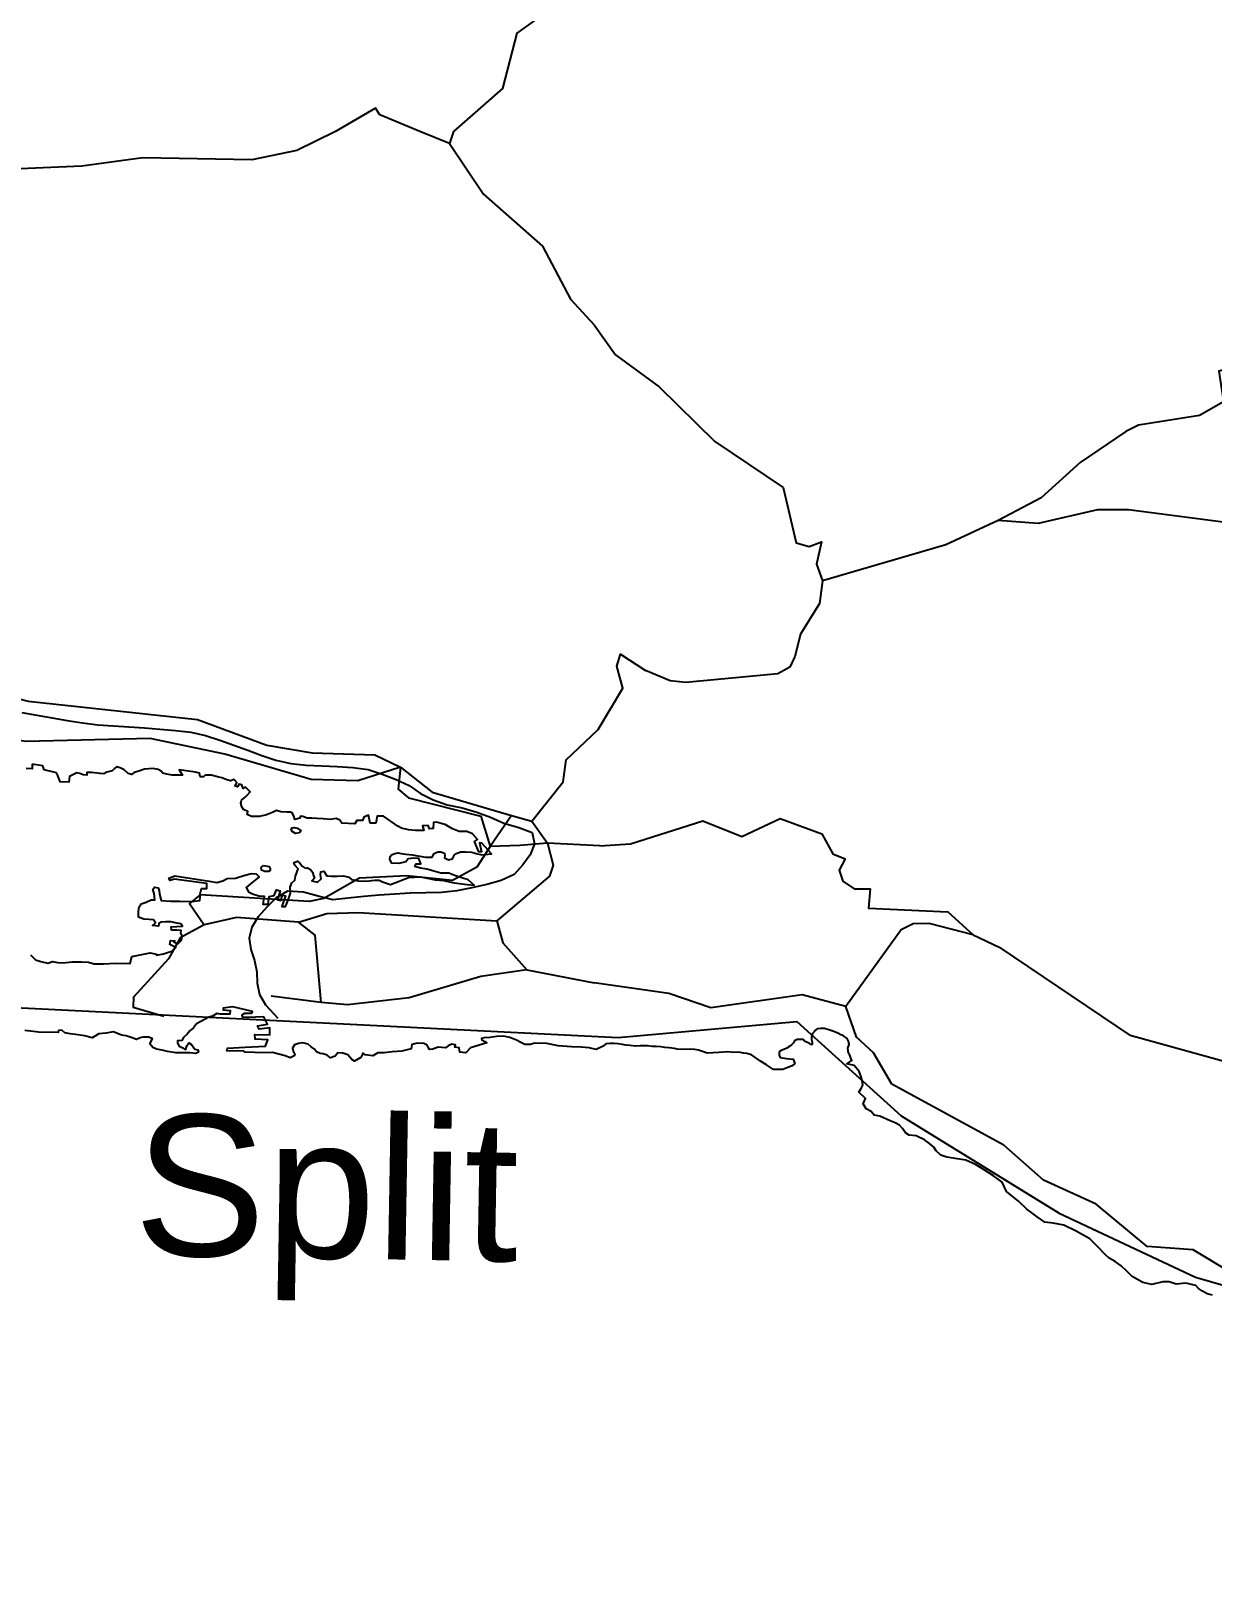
# Model space of a CAD drawing. Header units: metres. Extents: x 13.21 to 19.52, y 42.14 to 46.62.
# Drawn here: x 16.4036 to 16.5911, y 43.4175 to 43.6632 of the extents above; entities that cross this region are included whole.
import ezdxf

# ---------------------------------------------------------------- set-up
doc = ezdxf.new("R2010")
doc.units = ezdxf.units.M
doc.header["$MEASUREMENT"] = 0
for name, color, linetype in [('CESTE', 5, 'Continuous'), ('GE_obr', 210, 'Continuous'), ('hr', 9, 'Continuous'), ('naziv_veci', 1, 'Continuous'), ('PRUGE', 7, 'Continuous')]:
    doc.layers.add(name, color=color, linetype=linetype)
doc.styles.get("Standard").update_dxf_attribs({"font": 'arial.ttf'})

msp = doc.modelspace()

# ---------------------------------------------------------------- linework, layer by layer
at = {"layer": 'CESTE'}
for p, q in [((16.47006, 43.64539), (16.46534, 43.64728)), ((16.47067, 43.64728), (16.47006, 43.64539)), ((16.4799, 43.53865), (16.4765, 43.53369)), ((16.4799, 43.53865), (16.48313, 43.53773)), ((16.48313, 43.53773), (16.4856, 43.53426)), ((16.48121, 43.53385), (16.4765, 43.53369)), ((16.4856, 43.53426), (16.48121, 43.53385)), ((16.49391, 43.53382), (16.4856, 43.53426)), ((16.48231, 43.51411), (16.49299, 43.51205)), ((16.44968, 43.50891), (16.44174, 43.50992)), ((16.53466, 43.5034), (16.53301, 43.5083))]:
    msp.add_line(p, q, dxfattribs=at)
for points in [[(16.49299, 43.67175), (16.48073, 43.6629), (16.47847, 43.65412), (16.47067, 43.64728)], [(16.46534, 43.64728), (16.45899, 43.64991), (16.45828, 43.65098), (16.45193, 43.64729)], [(16.45193, 43.64729), (16.4458, 43.64423), (16.43865, 43.64276), (16.42132, 43.64309), (16.41166, 43.64176), (16.39439, 43.64104), (16.39194, 43.64162), (16.37824, 43.63788), (16.37474, 43.63551), (16.36735, 43.63634), (16.34903, 43.64179), (16.33239, 43.64484)], [(16.47006, 43.64539), (16.47542, 43.63733), (16.48483, 43.62904), (16.48927, 43.62063), (16.49299, 43.61657)], [(16.59433, 43.6201), (16.59876, 43.61197), (16.59714, 43.61059), (16.59223, 43.60923), (16.59296, 43.60432), (16.58917, 43.60217), (16.57948, 43.60062), (16.57745, 43.59963), (16.57019, 43.59472), (16.564, 43.58911), (16.55716, 43.58551)], [(16.49299, 43.61657), (16.49639, 43.61181), (16.50335, 43.60671), (16.5122, 43.59804), (16.52303, 43.59075), (16.52511, 43.58192), (16.52714, 43.58136), (16.52911, 43.58212), (16.52834, 43.57854), (16.52927, 43.5759)], [(16.59735, 43.58465), (16.57787, 43.58717), (16.57293, 43.58719), (16.56353, 43.58501), (16.55716, 43.58551)], [(16.55716, 43.58551), (16.54888, 43.5816), (16.52927, 43.5759)], [(16.52927, 43.5759), (16.52882, 43.57232), (16.52579, 43.56741), (16.52489, 43.56388), (16.52407, 43.5622), (16.52219, 43.56112), (16.50757, 43.55975), (16.5051, 43.56), (16.50118, 43.56168)], [(16.34034, 43.56272), (16.34764, 43.56181), (16.36248, 43.56195), (16.3746, 43.56027), (16.38439, 43.56131), (16.38683, 43.56098), (16.40314, 43.5568), (16.43002, 43.55389), (16.44103, 43.54982), (16.44825, 43.54858), (16.45818, 43.54824), (16.46224, 43.54631)], [(16.49366, 43.55229), (16.49758, 43.55884), (16.4966, 43.56235), (16.49721, 43.56428), (16.50118, 43.56168)], [(16.46224, 43.54631), (16.45549, 43.54416), (16.44808, 43.54435), (16.43437, 43.54839), (16.42249, 43.55084), (16.40276, 43.55039), (16.37863, 43.55412), (16.36678, 43.55675), (16.34277, 43.5573)], [(16.48313, 43.53773), (16.48811, 43.54396), (16.48857, 43.54746), (16.49366, 43.55229)], [(16.46224, 43.54631), (16.4619, 43.54281), (16.46355, 43.54144), (16.47501, 43.5385), (16.4765, 43.53369)], [(16.46224, 43.54631), (16.46727, 43.54234), (16.4799, 43.53865)], [(16.49391, 43.53382), (16.49881, 43.53413), (16.51027, 43.5378), (16.51648, 43.5353), (16.52258, 43.53817), (16.52915, 43.53573), (16.53093, 43.53254), (16.53286, 43.53173), (16.53195, 43.52994), (16.53253, 43.52821), (16.53429, 43.52699), (16.53683, 43.52697), (16.53657, 43.52391), (16.54917, 43.52333), (16.55321, 43.5197)], [(16.4765, 43.53369), (16.47439, 43.53043), (16.47049, 43.52831), (16.46321, 43.52906), (16.45574, 43.5287), (16.45007, 43.52542), (16.44773, 43.52498), (16.43045, 43.52601), (16.42873, 43.52466), (16.43105, 43.52125)], [(16.4856, 43.53426), (16.48653, 43.53076), (16.48592, 43.529), (16.47757, 43.5219)], [(16.44604, 43.52171), (16.45055, 43.52309), (16.45552, 43.52321), (16.47757, 43.5219)], [(16.43105, 43.52125), (16.42724, 43.51922), (16.42541, 43.51584), (16.41985, 43.50975), (16.4198, 43.50818), (16.42467, 43.50676)], [(16.44604, 43.52171), (16.43623, 43.52241), (16.43105, 43.52125)], [(16.44968, 43.50891), (16.44872, 43.51962), (16.44604, 43.52171)], [(16.47757, 43.5219), (16.4785, 43.51839), (16.48231, 43.51411)], [(16.55321, 43.5197), (16.54622, 43.5215), (16.54366, 43.5214), (16.54176, 43.52046), (16.53301, 43.5083)], [(16.55321, 43.5197), (16.55734, 43.51773), (16.57814, 43.50368)], [(16.48231, 43.51411), (16.47504, 43.51307), (16.46363, 43.50967), (16.45385, 43.50858), (16.44968, 43.50891)], [(16.53301, 43.5083), (16.52607, 43.51013), (16.51154, 43.50807), (16.50486, 43.51035), (16.49299, 43.51205)], [(16.68861, 43.45067), (16.68405, 43.4493), (16.67646, 43.44471), (16.66416, 43.44457), (16.65717, 43.44637), (16.65223, 43.44669), (16.64525, 43.44481), (16.64314, 43.44486), (16.64156, 43.44827), (16.63512, 43.45088), (16.63043, 43.45107), (16.62533, 43.45731), (16.61665, 43.46075), (16.60729, 43.46302), (16.60078, 43.4656), (16.59387, 43.4662), (16.58816, 43.46965), (16.58085, 43.47017), (16.57272, 43.4769), (16.56439, 43.48073), (16.5581, 43.48627), (16.54029, 43.49594), (16.53737, 43.50091), (16.53466, 43.5034)], [(16.69573, 43.46902), (16.68914, 43.4715), (16.68858, 43.47046), (16.6928, 43.46796), (16.69197, 43.46696), (16.68931, 43.46676), (16.68699, 43.46756), (16.68231, 43.46664), (16.67244, 43.46697), (16.66784, 43.46825), (16.64461, 43.4785), (16.64226, 43.47884), (16.63501, 43.47781), (16.63263, 43.47839), (16.61764, 43.48458), (16.60625, 43.48807), (16.60108, 43.49192), (16.59786, 43.49672), (16.59441, 43.4992), (16.57814, 43.50368)]]:
    msp.add_lwpolyline(points, dxfattribs=at)
at = {"layer": 'GE_obr'}
msp.add_lwpolyline([(16.38714, 43.5088), (16.49684, 43.50337), (16.52522, 43.50591), (16.54177, 43.49091), (16.56685, 43.47547), (16.58852, 43.4653), (16.60519, 43.46048), (16.62109, 43.45456), (16.6221, 43.44884), (16.63403, 43.45107), (16.63699, 43.44128), (16.64503, 43.4437), (16.66297, 43.44334), (16.67224, 43.4423), (16.68479, 43.44278), (16.69217, 43.44637), (16.70914, 43.42054), (16.72371, 43.41751)], dxfattribs=at)
at = {"layer": 'hr'}
for points in [[(16.40348, 43.5165), (16.40386, 43.51611), (16.40431, 43.51572), (16.40512, 43.51542), (16.40625, 43.51516), (16.40698, 43.51542), (16.4078, 43.5153), (16.40862, 43.51523), (16.4101, 43.51541), (16.41158, 43.51538), (16.4127, 43.51533), (16.4136, 43.51507), (16.41509, 43.51509), (16.41707, 43.51516), (16.4193, 43.51511), (16.41959, 43.51626), (16.4225, 43.51682), (16.42352, 43.51662), (16.42352, 43.51646), (16.42463, 43.51665), (16.42526, 43.51685), (16.42595, 43.51708), (16.42658, 43.51767), (16.42562, 43.51813), (16.42573, 43.51879), (16.42644, 43.51871), (16.42625, 43.51854), (16.42688, 43.51823), (16.4275, 43.51881), (16.42757, 43.51952), (16.42738, 43.51992), (16.42744, 43.52036), (16.42673, 43.52044), (16.42588, 43.52041), (16.42583, 43.52093), (16.42762, 43.52107), (16.42737, 43.5214), (16.42652, 43.52156), (16.4258, 43.52174), (16.42498, 43.52175), (16.42422, 43.5217), (16.42387, 43.52145), (16.42382, 43.52106), (16.42286, 43.52116), (16.42333, 43.52158), (16.42303, 43.52208), (16.42233, 43.52211), (16.42147, 43.52216), (16.42062, 43.5225), (16.42064, 43.52338), (16.42073, 43.52414), (16.42109, 43.5246), (16.42187, 43.52485), (16.42266, 43.52526), (16.42326, 43.52522), (16.42312, 43.52624), (16.42294, 43.5269), (16.42319, 43.52725), (16.42376, 43.52713), (16.42395, 43.5267), (16.424, 43.52615), (16.42422, 43.52514), (16.42578, 43.52504), (16.42719, 43.52504), (16.42914, 43.52496), (16.43037, 43.52512), (16.43043, 43.52565), (16.43044, 43.5262), (16.43067, 43.52702), (16.43149, 43.52702), (16.4315, 43.52784), (16.42632, 43.52853), (16.42566, 43.52832), (16.42547, 43.52869), (16.42643, 43.52905), (16.43187, 43.5282), (16.43308, 43.52797), (16.43404, 43.52825), (16.43471, 43.52861), (16.43603, 43.5287), (16.4374, 43.52909), (16.43857, 43.52941), (16.43933, 43.52938), (16.43982, 43.52888), (16.43925, 43.52841), (16.43869, 43.52801), (16.43776, 43.52718), (16.43814, 43.52651), (16.43877, 43.52619), (16.43975, 43.52586), (16.4406, 43.52581), (16.44037, 43.52457), (16.44123, 43.52452), (16.44141, 43.52577), (16.44217, 43.5259), (16.44255, 43.52682), (16.44315, 43.52667), (16.44272, 43.52524), (16.44327, 43.52512), (16.44354, 43.52596), (16.44399, 43.52585), (16.4434, 43.5242), (16.444, 43.52415), (16.44443, 43.52518), (16.44481, 43.52628), (16.44471, 43.52725), (16.445, 43.52793), (16.44547, 43.52836), (16.44558, 43.52899), (16.44601, 43.53016), (16.44546, 43.53075), (16.44534, 43.53118), (16.44588, 43.53135), (16.44626, 43.53107), (16.44663, 43.53056), (16.44713, 43.53029), (16.44748, 43.53034), (16.44795, 43.53003), (16.44836, 43.5296), (16.44839, 43.52918), (16.44861, 43.52865), (16.44819, 43.52825), (16.44905, 43.52806), (16.44967, 43.52857), (16.44955, 43.52919), (16.44961, 43.52969), (16.4501, 43.52977), (16.45054, 43.52903), (16.45129, 43.52902), (16.45223, 43.52897), (16.45321, 43.52903), (16.45403, 43.52885), (16.45447, 43.52846), (16.45551, 43.52827), (16.45688, 43.52822), (16.45815, 43.52835), (16.45886, 43.52834), (16.45941, 43.52807), (16.46069, 43.52769), (16.46368, 43.52882), (16.46448, 43.52883), (16.46542, 43.52888), (16.46649, 43.52869), (16.46776, 43.5284), (16.46911, 43.5283), (16.4708, 43.52796), (16.47287, 43.52768), (16.47397, 43.52759), (16.47298, 43.52842), (16.47101, 43.52905), (16.46993, 43.52947), (16.46867, 43.52946), (16.46644, 43.53011), (16.46545, 43.53028), (16.46455, 43.53051), (16.46476, 43.53095), (16.46547, 43.53094), (16.46519, 43.53179), (16.46431, 43.53183), (16.46346, 43.53174), (16.4631, 43.53126), (16.46198, 43.53102), (16.46087, 43.53107), (16.46058, 43.53166), (16.46064, 43.53211), (16.46085, 43.53239), (16.46136, 43.53261), (16.46187, 43.53268), (16.46237, 43.5326), (16.46308, 43.53251), (16.46409, 43.53239), (16.46625, 43.53203), (16.46726, 43.53202), (16.4676, 43.5326), (16.46819, 43.53285), (16.46864, 43.53285), (16.46924, 43.53267), (16.4693, 43.53224), (16.46924, 43.53191), (16.46987, 43.53158), (16.47054, 43.53176), (16.47082, 43.53239), (16.47117, 43.5326), (16.4718, 43.53286), (16.47265, 43.53284), (16.47359, 43.53281), (16.47425, 43.53259), (16.4752, 43.53236), (16.47671, 43.53253), (16.47516, 43.53423), (16.47483, 43.53428), (16.47513, 43.53285), (16.47472, 43.53284), (16.47399, 43.53451), (16.47449, 43.53482), (16.47369, 43.53574), (16.47277, 43.53607), (16.47156, 43.53608), (16.47054, 43.53653), (16.46988, 43.5369), (16.46934, 43.5372), (16.46874, 43.53738), (16.46795, 43.53757), (16.46748, 43.53753), (16.46745, 43.53659), (16.46684, 43.5365), (16.46665, 43.53705), (16.46577, 43.53698), (16.46594, 43.53625), (16.46466, 43.53626), (16.46353, 43.53637), (16.46239, 43.53663), (16.46183, 43.53695), (16.45958, 43.53851), (16.45857, 43.53853), (16.45834, 43.53743), (16.45743, 43.5374), (16.45717, 43.53868), (16.45645, 43.53837), (16.45623, 43.53782), (16.45532, 43.53783), (16.45503, 43.53731), (16.45294, 43.53741), (16.45274, 43.53772), (16.45264, 43.5379), (16.45206, 43.53817), (16.45108, 43.538), (16.44997, 43.53809), (16.44896, 43.53814), (16.4482, 43.53818), (16.44745, 43.53819), (16.44676, 43.53845), (16.44637, 43.5385), (16.44629, 43.53821), (16.44547, 43.538), (16.4453, 43.53854), (16.44511, 43.539), (16.44477, 43.53916), (16.4442, 43.53918), (16.44326, 43.5392), (16.44256, 43.53942), (16.44201, 43.53918), (16.44099, 43.53875), (16.43985, 43.53845), (16.43857, 43.53847), (16.43792, 43.53881), (16.43802, 43.53928), (16.43733, 43.53959), (16.43708, 43.53998), (16.43691, 43.54058), (16.43703, 43.54105), (16.43761, 43.54156), (16.4379, 43.54186), (16.43838, 43.5424), (16.43801, 43.54275), (16.43766, 43.54312), (16.43729, 43.54293), (16.43708, 43.5435), (16.43666, 43.5436), (16.43638, 43.54317), (16.43599, 43.54328), (16.43625, 43.54387), (16.43582, 43.54434), (16.43525, 43.54413), (16.43468, 43.54427), (16.43389, 43.5446), (16.43342, 43.54471), (16.43221, 43.54505), (16.43126, 43.54504), (16.43097, 43.54479), (16.43044, 43.54479), (16.43036, 43.54538), (16.42971, 43.54553), (16.42713, 43.54586), (16.42761, 43.54504), (16.42598, 43.54503), (16.42513, 43.54519), (16.42452, 43.54535), (16.42425, 43.54567), (16.42377, 43.54595), (16.42295, 43.54611), (16.42159, 43.54598), (16.42052, 43.54564), (16.41998, 43.54544), (16.41953, 43.54514), (16.41903, 43.54532), (16.41837, 43.54587), (16.41771, 43.54622), (16.41715, 43.54636), (16.41683, 43.54609), (16.41648, 43.54571), (16.41562, 43.5455), (16.41512, 43.54527), (16.41457, 43.54529), (16.41323, 43.54548), (16.41244, 43.54548), (16.41246, 43.54504), (16.41186, 43.5451), (16.41133, 43.5453), (16.41085, 43.54539), (16.4097, 43.54484), (16.40957, 43.54395), (16.40819, 43.54396), (16.40786, 43.54497), (16.40763, 43.54543), (16.40568, 43.54587), (16.40545, 43.5465), (16.40407, 43.54675), (16.40377, 43.54674), (16.40374, 43.54606), (16.40278, 43.54612)], [(16.59123, 43.46242), (16.59035, 43.46264), (16.58965, 43.46308), (16.58898, 43.46349), (16.58855, 43.464), (16.58699, 43.46433), (16.58545, 43.46417), (16.58432, 43.46454), (16.58334, 43.46457), (16.58157, 43.46412), (16.58015, 43.46447), (16.57845, 43.46541), (16.57761, 43.46626), (16.57672, 43.46708), (16.57576, 43.46779), (16.57479, 43.46831), (16.57415, 43.4689), (16.57296, 43.47019), (16.57173, 43.47137), (16.56957, 43.47261), (16.56761, 43.47356), (16.56589, 43.47387), (16.56459, 43.47406), (16.56339, 43.47488), (16.56252, 43.47552), (16.56174, 43.47609), (16.56039, 43.47737), (16.55852, 43.4789), (16.5578, 43.48039), (16.55644, 43.48138), (16.55494, 43.48236), (16.55357, 43.4832), (16.55205, 43.48391), (16.55037, 43.48415), (16.54902, 43.48438), (16.54808, 43.48466), (16.54735, 43.48535), (16.54694, 43.48597), (16.54628, 43.48654), (16.54548, 43.48711), (16.54413, 43.48773), (16.54305, 43.48786), (16.54245, 43.48824), (16.54198, 43.4889), (16.54151, 43.48942), (16.54084, 43.48984), (16.54, 43.49011), (16.53838, 43.49086), (16.53746, 43.49104), (16.53699, 43.49162), (16.53624, 43.49203), (16.53576, 43.49281), (16.5361, 43.4937), (16.53503, 43.4947), (16.53541, 43.49525), (16.53569, 43.4958), (16.53556, 43.49656), (16.53537, 43.49729), (16.53508, 43.49798), (16.53432, 43.49893), (16.53313, 43.49919), (16.53394, 43.49974), (16.53358, 43.50066), (16.53341, 43.5009), (16.53329, 43.50168), (16.53349, 43.50225), (16.53341, 43.50278), (16.53318, 43.50319), (16.53261, 43.50364), (16.53217, 43.5038), (16.5317, 43.50405), (16.53106, 43.50432), (16.5303, 43.50457), (16.5296, 43.50478), (16.52894, 43.5048), (16.52844, 43.50473), (16.52815, 43.50455), (16.52797, 43.50425), (16.52771, 43.504), (16.52758, 43.50375), (16.52752, 43.50342), (16.52755, 43.50304), (16.52765, 43.50265), (16.52762, 43.50228), (16.52743, 43.50228), (16.52718, 43.50246), (16.52673, 43.50262), (16.52642, 43.5028), (16.52623, 43.50305), (16.52572, 43.50307), (16.52525, 43.50305), (16.52483, 43.50282), (16.52472, 43.50264), (16.52465, 43.50252), (16.52449, 43.50237), (16.52436, 43.5022), (16.52409, 43.50198), (16.52385, 43.50183), (16.52364, 43.5017), (16.52313, 43.50147), (16.52269, 43.50131), (16.52244, 43.50112), (16.52238, 43.50094), (16.52238, 43.50055), (16.52256, 43.50021), (16.52357, 43.50003), (16.52461, 43.49992), (16.52488, 43.49924), (16.52445, 43.49886), (16.52379, 43.49858), (16.52297, 43.4983), (16.52152, 43.49829), (16.52041, 43.49902), (16.51943, 43.49959), (16.51801, 43.50063), (16.51726, 43.50083), (16.51671, 43.50088), (16.51599, 43.50102), (16.5152, 43.50099), (16.51423, 43.5011), (16.51283, 43.501), (16.51186, 43.50094), (16.51097, 43.5009), (16.51022, 43.50117), (16.5096, 43.50134), (16.50901, 43.50147), (16.50828, 43.50152), (16.50759, 43.50147), (16.5062, 43.50154), (16.50575, 43.50162), (16.50493, 43.50171), (16.50426, 43.5018), (16.50361, 43.50189), (16.50284, 43.50193), (16.50221, 43.50196), (16.50151, 43.50202), (16.50088, 43.50203), (16.50031, 43.50202), (16.49959, 43.50199), (16.49867, 43.50211), (16.49807, 43.50215), (16.49753, 43.50226), (16.49684, 43.50235), (16.49617, 43.5024), (16.49548, 43.50241), (16.49487, 43.50234), (16.49447, 43.50199), (16.49334, 43.50147), (16.49223, 43.50175), (16.49094, 43.50185), (16.48939, 43.5019), (16.48728, 43.50205), (16.48549, 43.5024), (16.48357, 43.50249), (16.48287, 43.50224), (16.48198, 43.50227), (16.48136, 43.50259), (16.48066, 43.50292), (16.47964, 43.50338), (16.47863, 43.50356), (16.47751, 43.50354), (16.47648, 43.50337), (16.47557, 43.50333), (16.47513, 43.50322), (16.47519, 43.50298), (16.47566, 43.50274), (16.47596, 43.50252), (16.47336, 43.50172), (16.47263, 43.50092), (16.4717, 43.50105), (16.4716, 43.50172), (16.4709, 43.50184), (16.471, 43.50221), (16.47039, 43.50233), (16.46985, 43.50202), (16.46941, 43.50174), (16.46825, 43.50181), (16.46741, 43.50154), (16.46685, 43.50148), (16.46663, 43.50182), (16.46647, 43.50214), (16.46594, 43.5024), (16.46492, 43.50249), (16.46404, 43.50224), (16.46396, 43.50155), (16.46249, 43.50121), (16.46095, 43.50108), (16.45968, 43.50093), (16.45867, 43.50095), (16.45784, 43.50047), (16.45662, 43.50062), (16.45633, 43.50086), (16.45618, 43.50059), (16.45598, 43.50021), (16.45493, 43.49963), (16.45453, 43.49985), (16.4539, 43.50062), (16.45309, 43.50088), (16.45232, 43.50091), (16.45188, 43.50042), (16.45115, 43.50015), (16.45062, 43.50054), (16.44996, 43.50077), (16.44949, 43.50084), (16.44893, 43.50109), (16.4486, 43.50153), (16.44807, 43.50186), (16.44761, 43.50229), (16.44676, 43.5025), (16.44607, 43.50241), (16.44544, 43.50221), (16.44511, 43.50167), (16.44522, 43.50121), (16.44545, 43.50065), (16.44539, 43.50043), (16.44475, 43.50013), (16.44393, 43.50044), (16.44193, 43.501), (16.44085, 43.50092), (16.43914, 43.50099), (16.4376, 43.50104), (16.43739, 43.50122), (16.43469, 43.50125), (16.43479, 43.50169), (16.43757, 43.50182), (16.44081, 43.50197), (16.44121, 43.50302), (16.43919, 43.50312), (16.43914, 43.50383), (16.4415, 43.50377), (16.44151, 43.5049), (16.4398, 43.50469), (16.43955, 43.5052), (16.44111, 43.5055), (16.44054, 43.50664), (16.43789, 43.50652), (16.43714, 43.50658), (16.43711, 43.50699), (16.43756, 43.50724), (16.43857, 43.50722), (16.43877, 43.50752), (16.43561, 43.50826), (16.43522, 43.5082), (16.43409, 43.50804), (16.43409, 43.50776), (16.43518, 43.50766), (16.43514, 43.50708), (16.43363, 43.50706), (16.4331, 43.50718), (16.43242, 43.50677), (16.43183, 43.50662), (16.43125, 43.50626), (16.43057, 43.50593), (16.42984, 43.50553), (16.42939, 43.50491), (16.42881, 43.50444), (16.42836, 43.50392), (16.42781, 43.50338), (16.42755, 43.5029), (16.42686, 43.50284), (16.42683, 43.50247), (16.4271, 43.50201), (16.42758, 43.50176), (16.42814, 43.50145), (16.4283, 43.50203), (16.42866, 43.50253), (16.42906, 43.50223), (16.42959, 43.50152), (16.43007, 43.50143), (16.43016, 43.50104), (16.42974, 43.50083), (16.42879, 43.50095), (16.42659, 43.50092), (16.42524, 43.50117), (16.42439, 43.50136), (16.4235, 43.50154), (16.4229, 43.50179), (16.42247, 43.50234), (16.42285, 43.50314), (16.42228, 43.5034), (16.42131, 43.50342), (16.4209, 43.50331), (16.42033, 43.50304), (16.41964, 43.50333), (16.41869, 43.50362), (16.41793, 43.50376), (16.41668, 43.50426), (16.41545, 43.50408), (16.41437, 43.50395), (16.4133, 43.50331), (16.41206, 43.50363), (16.41107, 43.50377), (16.40977, 43.50396), (16.40895, 43.50412), (16.40845, 43.50452), (16.40794, 43.50449), (16.40788, 43.50415), (16.40482, 43.5042), (16.4026, 43.5045)]]:
    msp.add_lwpolyline(points, dxfattribs=at)
for points in [[(16.44622, 43.53589), (16.44557, 43.53578), (16.44505, 43.5361), (16.4449, 43.5364), (16.44503, 43.53669), (16.44538, 43.53674), (16.44592, 43.53663), (16.44626, 43.53642), (16.44645, 43.53612), (16.44622, 43.53589)], [(16.44051, 43.53068), (16.44142, 43.53054), (16.44155, 43.53021), (16.44158, 43.52992), (16.44129, 43.52976), (16.44072, 43.52976), (16.44018, 43.52997), (16.44015, 43.53036), (16.44051, 43.53068)]]:
    msp.add_lwpolyline(points, close=True, dxfattribs=at)
at = {"layer": 'PRUGE'}
msp.add_lwpolyline([(16.40211, 43.55497), (16.40452, 43.55457), (16.40693, 43.55414), (16.40933, 43.55371), (16.41175, 43.55333), (16.41419, 43.55304), (16.41665, 43.55288), (16.41912, 43.55272), (16.42158, 43.55255), (16.42404, 43.55235), (16.4265, 43.55214), (16.42895, 43.55185), (16.43131, 43.55132), (16.43358, 43.5506), (16.43578, 43.54979), (16.438, 43.54899), (16.44021, 43.54818), (16.44245, 43.54741), (16.44482, 43.54687), (16.44726, 43.54661), (16.44974, 43.54653), (16.45221, 43.54641), (16.45468, 43.54625), (16.45711, 43.54595), (16.45936, 43.5452), (16.46155, 43.54434), (16.46362, 43.54337), (16.46542, 43.54212), (16.46745, 43.5411), (16.46969, 43.54034), (16.47207, 43.53983), (16.47436, 43.53916), (16.47657, 43.53834), (16.47869, 43.5374), (16.48105, 43.53671), (16.48315, 43.53594), (16.48352, 43.53412), (16.48286, 43.5324), (16.48171, 43.53078), (16.48031, 43.52928), (16.47827, 43.52832), (16.47595, 43.52765), (16.47358, 43.52712), (16.47118, 43.52667), (16.46875, 43.5264), (16.46626, 43.52637), (16.46626, 43.52637), (16.46379, 43.52627), (16.46133, 43.52613), (16.45886, 43.52599), (16.45642, 43.52575), (16.45396, 43.52548), (16.45149, 43.52524), (16.44919, 43.52582), (16.44683, 43.52644), (16.44433, 43.52663), (16.44433, 43.52663), (16.44251, 43.52556), (16.44101, 43.52405), (16.43967, 43.52254), (16.43862, 43.52089), (16.4382, 43.51915), (16.43849, 43.51734), (16.43905, 43.51559), (16.43943, 43.51382), (16.4395, 43.51202), (16.43988, 43.51022), (16.44079, 43.50858), (16.44279, 43.50646)], dxfattribs=at)

# ---------------------------------------------------------------- texts
at = {"layer": 'naziv_veci', "insert": (16.42019, 43.49128), "char_height": 0.0224579, "width": 0.0786026, "attachment_point": 1, "rotation": 359.019}
msp.add_mtext('{\\fArial CE|b0|i0|c238|p34;Split}        ', dxfattribs=at)

doc.saveas('drawing.dxf')
